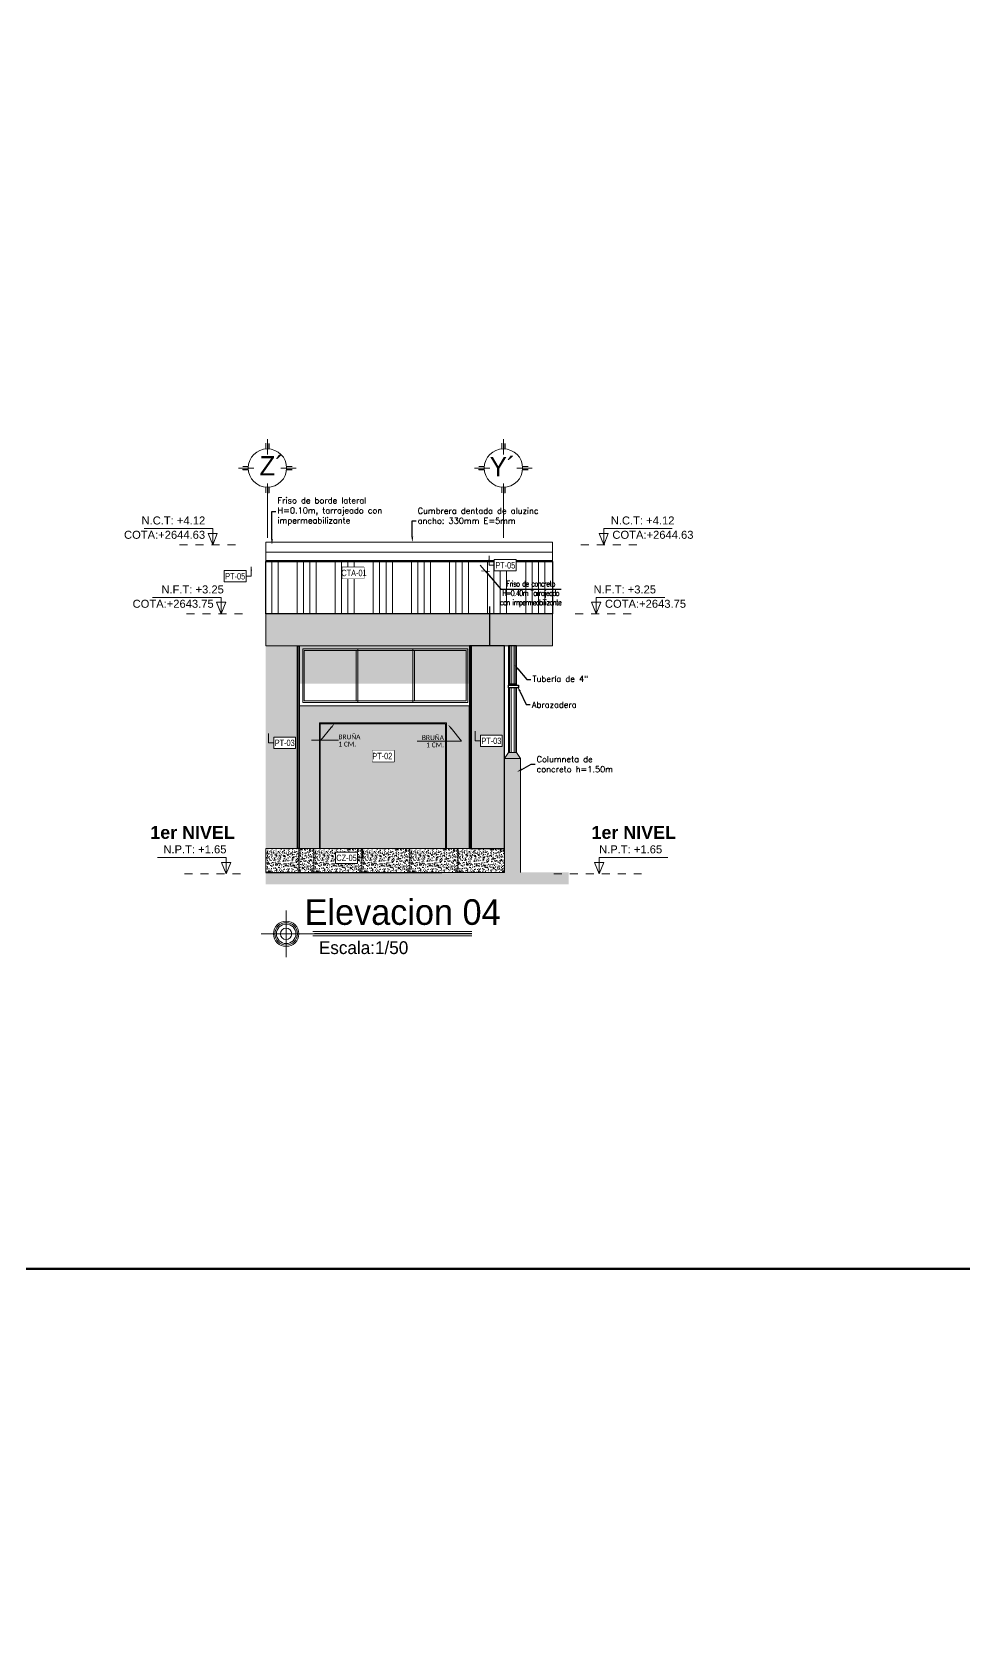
# Model space of a CAD drawing. Header units: millimetres. Extents: x -3570 to 5754, y -12788176 to 1214.
# Drawn here: x 3392.56 to 3404.21, y 1165.24 to 1185.33 of the extents above; entities that cross this region are included whole.
import ezdxf
from ezdxf import colors
from ezdxf.entities.mleader import LeaderData, LeaderLine
from ezdxf.enums import TextEntityAlignment as Align
from ezdxf.math import Vec2, Vec3

# ---------------------------------------------------------------- set-up
doc = ezdxf.new("R2010")
doc.units = ezdxf.units.MM
for name, pattern in [('ACAD_ISO04W100', [30, 24, -3, 0, -3]), ('CONTINUA', [0]), ('HIDDEN2', [4.7625, 3.175, -1.5875]), ('TRAZOS1', [0.15, 0.1, -0.05])]:
    doc.linetypes.add(name, pattern=pattern)
for name, color, linetype, lineweight in [('.', 7, 'Continuous', 0), ('08. FALSO PISO.', 201, 'Continuous', 5), ('12. VENTANAS.', 142, 'Continuous', 15), ('15. TECHOS.', 22, 'Continuous', 5), ('16. CUMBRERA.', 204, 'Continuous', 13), ('42. CONTRA ZOCALO ELEVACION', 144, 'Continuous', 9), ('46. HATCH.', 7, 'Continuous', 0), ('49. EJES.', 152, 'Continuous', 5), ('55. INDICADORES - TEXTO (SOLO MÓDULOS).', 45, 'Continuous', 5), ('66. COLUMNAS Y VIGAS (OTROS) EN ELEVACIÓN.', 252, 'Continuous', 5), ('AREAS VERDES', 84, 'Continuous', 13), ('COTAS', 7, 'Continuous', 0), ('lineas delgadas', 252, 'Continuous', 5), ('LINEAS ELEVACIONES', 252, 'Continuous', 0), ('PROYECCION', 1, 'HIDDEN2', 9), ('SGE_COTAS-01', 1, 'Continuous', 9), ('SGE_TEXTO-CHICOS-03', 3, 'Continuous', 9), ('Texto', 7, 'Continuous', 5), ('TEXTO 2', 54, 'Continuous', 9), ('TEXTOS', 2, 'Continuous', 20), ('TEXTOS-CHICOS-03', 3, 'Continuous', 5), ('TEXTOS-MEDIANOS-04', 4, 'Continuous', 35)]:
    doc.layers.add(name, color=color, linetype=linetype, lineweight=lineweight)
doc.layers.add('8.HACH', color=7, linetype='Continuous', lineweight=0, true_color=0x51594d)
doc.layers.add('X-TEXT', color=7, linetype='Continuous')
doc.styles.add('A-1', font='swissl.ttf', dxfattribs={"height": 0.07})
doc.styles.add('ESC 1-50 C', font='arial.ttf', dxfattribs={"height": 0.075})
doc.styles.add('HUECA', font='swissbo.ttf')
doc.styles.add('nemi', font='GOTHIC.TTF')
doc.styles.add('Pristina_ParCons', font='PRISTINA.TTF')
doc.styles.add('R80-50', font='romans.shx', dxfattribs={"width": 1.3, "height": 0.08})
doc.styles.add('ROMANS', font='romans.shx')
doc.styles.add('SIMPLEX 50', font='simplex.shx', dxfattribs={"width": 0.6, "height": 0.08})
doc.styles.get("Standard").update_dxf_attribs({"font": 'arial.ttf'})
doc.styles.add('TEXTOS 20', font='ARIALN.TTF', dxfattribs={"height": 0.08})
doc.dimstyles.new('1-50', dxfattribs={"dimtxt": 0.15, "dimasz": 0.07, "dimexe": 0.08, "dimexo": 0, "dimgap": 0.02, "dimtad": 1, "dimtoh": 1, "dimzin": 4, "dimdsep": 46, "dimtxsty": 'R80-50', "dimblk1": 'TICK1', "dimblk2": 'TICK1', "dimsah": 1, "dimcen": 0.09, "dimclrt": 3, "dimaunit": 1, "dimadec": 0, "dimazin": 0, "dimtfac": 1, "dimtix": 1, "dimtmove": 1, "dimatfit": 1, "dimldrblk": 'TICK1', "dimfxl": 0.6, "dimfxlon": 1, "dimtolj": 1, "dimtzin": 0, "dimarcsym": 0})
doc.dimstyles.new('ESC G 1.50', dxfattribs={"dimtxt": 0.08, "dimasz": 0.08, "dimexe": 0.08, "dimexo": 0.05, "dimgap": 0.02, "dimtad": 2, "dimtih": 1, "dimtoh": 1, "dimzin": 1, "dimdsep": 46, "dimtxsty": 'SIMPLEX 50', "dimblk": 'ARCHTICK', "dimcen": 0, "dimdle": 0.06, "dimclrd": 256, "dimclre": 256, "dimclrt": 256, "dimadec": 0, "dimazin": 0, "dimtfac": 1, "dimtix": 1, "dimtmove": 2, "dimatfit": 3, "dimfxl": 0.5, "dimfxlon": 1, "dimlwd": -1, "dimlwe": -1, "dimarcsym": 0})

# ---------------------------------------------------------------- blocks, each defined once
blk = doc.blocks.new('ETIQUETA 01')
at = {"layer": 'TEXTO 2', "ltscale": 0.01}
blk.add_lwpolyline([(-0.136, 0.132), (0.136, 0.132), (0.136, -0.01), (-0.136, -0.01)], close=True, dxfattribs=at)
at = {"ltscale": 0.01}
blk.add_wipeout([(-0.136, -0.01), (-0.136, 0.132), (0.136, 0.132), (0.136, -0.01)], dxfattribs=at).dxf.layer = 'TEXTO 2'
at = {"layer": 'X-TEXT', "style": 'TEXTOS 20'}
blk.add_attdef('ITEM', text='', height=0.08, dxfattribs=at).set_placement((0, 0.061), align=Align.MIDDLE_CENTER)
blk = doc.blocks.new('*U320')
at = {"layer": '46. HATCH.', "true_color": 0xe5e5e6}
h = blk.add_hatch(color=254, dxfattribs=at)
h.dxf.hatch_style = 1
h.paths.add_polyline_path([(0, 0), (0, 2.083), (0, 1.783), (-2.124, 1.783), (-2.124, 0), (-1.874, 0), (-1.874, 1.568), (-0.287, 1.568), (-0.287, 0)])
h = blk.add_hatch(color=254, dxfattribs=at)
h.dxf.hatch_style = 1
h.paths.add_polyline_path([(-1.864, 0), (-0.297, 0), (-0.297, 1.558), (-1.864, 1.558)])
at = {"layer": '66. COLUMNAS Y VIGAS (OTROS) EN ELEVACIÓN.'}
for points in [[(0, 0), (0, 2.083), (0, 2.083), (0, 1.783), (-2.124, 1.783), (-2.124, 0), (-1.874, 0), (-1.874, 1.568), (-0.287, 1.568), (-0.287, 0)], [(-1.864, 0), (-0.297, 0), (-0.297, 1.558), (-1.864, 1.558)]]:
    blk.add_lwpolyline(points, close=True, dxfattribs=at)
at = {"layer": '55. INDICADORES - TEXTO (SOLO MÓDULOS).'}
ref = blk.add_blockref('ETIQUETA 01', (-1.077, 1.094), dxfattribs=at)
ref.add_attrib('ITEM', 'PT-02', dxfattribs={"layer": 'X-TEXT', "height": 0.08, "style": 'TEXTOS 20'}).set_placement((-1.089, 1.155), align=Align.MIDDLE_CENTER)
blk = doc.blocks.new('eje')
at = {"layer": '49. EJES.', "ltscale": 0.01}
for p, q in [((-0.019, 1.004), (-0.019, 1.076)), ((0, 0.933), (0, 1.125)), ((-0.168, 0.765), (-0.36, 0.765)), ((-0.239, 0.745), (-0.311, 0.745)), ((0.168, 0.765), (0.36, 0.765)), ((0.239, 0.784), (0.311, 0.784)), ((0, 0.573), (0, 0.445)), ((0.019, 0.525), (0.019, 0.453))]:
    blk.add_line(p, q, dxfattribs=at)
at = {"layer": '49. EJES.'}
blk.add_line((0, 0.445), (0, -0.105), dxfattribs=at)
at = {"layer": '49. EJES.', "ltscale": 0.01, "const_width": 0.0144}
for points in [[(-0.019, 1.004), (-0.019, 1.076)], [(0.019, 1.004), (0.019, 1.076)], [(-0.239, 0.784), (-0.311, 0.784)], [(-0.239, 0.745), (-0.311, 0.745)], [(0.239, 0.784), (0.311, 0.784)], [(0.239, 0.745), (0.311, 0.745)], [(-0.019, 0.525), (-0.019, 0.453)], [(0.019, 0.525), (0.019, 0.453)]]:
    blk.add_lwpolyline(points, dxfattribs=at)
at = {"layer": '49. EJES.', "ltscale": 0.01}
blk.add_circle((0, 0.765), 0.24, dxfattribs=at)
blk = doc.blocks.new('*U321')
at = {"layer": '42. CONTRA ZOCALO ELEVACION', "true_color": 0x636466}
h = blk.add_hatch(dxfattribs=at)
h.set_pattern_fill('AR-CONC', color=251, scale=0.0004, angle=540, style=0)
h.set_pattern_definition([(230, (-7108.53286, -1140.12338), (-0.0728738676, 0.0063756342), [0.00762, -0.08382]), (175, (-7108.53286, -1140.12338), (0.0140973686, -0.0764227381), [0.006096, -0.0670562337]), (280.4514447, (-7108.538935, -1140.12285), (-0.05877649884, -0.07004710076), [0.0064760035, -0.07123609784]), (226.1842, (-7108.53286, -1140.1437), (-0.1084316164, 0.0168169312), [0.01143, -0.12573]), (276.6355576, (-7108.5419, -1140.1423), (-0.0949616536, -0.0989704498), [0.0097140093, -0.1068542433]), (171.1841512, (-7108.53286, -1140.1437), (-0.0949616536, -0.0989704498), [0.0091439868, -0.1005838928]), (201, (-7108.54302, -1140.13862), (-0.0606457565, 0.04090607927), [0.00762, -0.08382]), (146, (-7108.54302, -1140.13862), (-0.02472081134, -0.07367518645), [0.006096, -0.067056]), (251.451445, (-7108.548076, -1140.13521), (-0.0853665677, -0.03276910755), [0.0064760035, -0.07123597504]), (217.5, (-7108.532862, -1140.12338), (-0.0012354413, -0.03382201555), [0, -0.0662432, 0, -0.068072, 0, -0.06731]), (187.5, (-7108.532862, -1140.12338), (-0.026727865, -0.04007222993), [0, -0.0388112, 0, -0.0647192, 0, -0.025654]), (147.5, (-7108.510206, -1140.12338), (-0.05423623807, 0.0022914976), [0, -0.0254, 0, -0.079248, 0, -0.105156]), (137.5, (-7108.500046, -1140.12338), (-0.05925167255, -0.0101705964), [0, -0.03302, 0, -0.0526288, 0, -0.074676])])
h.paths.add_polyline_path([(0, 0.3), (0.6, 0.3), (0.6, 0), (0, 0)])
h = blk.add_hatch(dxfattribs=at)
h.set_pattern_fill('AR-CONC', color=251, scale=0.0004, angle=540, style=0)
h.set_pattern_definition([(230, (-7107.93286, -1140.12338), (-0.0728738676, 0.0063756342), [0.00762, -0.08382]), (175, (-7107.93286, -1140.12338), (0.0140973686, -0.0764227381), [0.006096, -0.0670562337]), (280.4514447, (-7107.938935, -1140.12285), (-0.05877649884, -0.07004710076), [0.0064760035, -0.07123609784]), (226.1842, (-7107.93286, -1140.1437), (-0.1084316164, 0.0168169312), [0.01143, -0.12573]), (276.6355576, (-7107.9419, -1140.1423), (-0.0949616536, -0.0989704498), [0.0097140093, -0.1068542433]), (171.1841512, (-7107.93286, -1140.1437), (-0.0949616536, -0.0989704498), [0.0091439868, -0.1005838928]), (201, (-7107.94302, -1140.13862), (-0.0606457565, 0.04090607927), [0.00762, -0.08382]), (146, (-7107.94302, -1140.13862), (-0.02472081134, -0.07367518645), [0.006096, -0.067056]), (251.451445, (-7107.948076, -1140.13521), (-0.0853665677, -0.03276910755), [0.0064760035, -0.07123597504]), (217.5, (-7107.932862, -1140.12338), (-0.0012354413, -0.03382201555), [0, -0.0662432, 0, -0.068072, 0, -0.06731]), (187.5, (-7107.932862, -1140.12338), (-0.026727865, -0.04007222993), [0, -0.0388112, 0, -0.0647192, 0, -0.025654]), (147.5, (-7107.910206, -1140.12338), (-0.05423623807, 0.0022914976), [0, -0.0254, 0, -0.079248, 0, -0.105156]), (137.5, (-7107.900046, -1140.12338), (-0.05925167255, -0.0101705964), [0, -0.03302, 0, -0.0526288, 0, -0.074676])])
h.paths.add_polyline_path([(0.6, 0.3), (1.2, 0.3), (1.2, 0), (0.6, 0)])
h = blk.add_hatch(dxfattribs=at)
h.set_pattern_fill('AR-CONC', color=251, scale=0.0004, angle=540, style=0)
h.set_pattern_definition([(230, (-7107.33286, -1140.12338), (-0.0728738676, 0.0063756342), [0.00762, -0.08382]), (175, (-7107.33286, -1140.12338), (0.0140973686, -0.0764227381), [0.006096, -0.0670562337]), (280.4514447, (-7107.338935, -1140.12285), (-0.05877649884, -0.07004710076), [0.0064760035, -0.07123609784]), (226.1842, (-7107.33286, -1140.1437), (-0.1084316164, 0.0168169312), [0.01143, -0.12573]), (276.6355576, (-7107.3419, -1140.1423), (-0.0949616536, -0.0989704498), [0.0097140093, -0.1068542433]), (171.1841512, (-7107.33286, -1140.1437), (-0.0949616536, -0.0989704498), [0.0091439868, -0.1005838928]), (201, (-7107.34302, -1140.13862), (-0.0606457565, 0.04090607927), [0.00762, -0.08382]), (146, (-7107.34302, -1140.13862), (-0.02472081134, -0.07367518645), [0.006096, -0.067056]), (251.451445, (-7107.348076, -1140.13521), (-0.0853665677, -0.03276910755), [0.0064760035, -0.07123597504]), (217.5, (-7107.332862, -1140.12338), (-0.0012354413, -0.03382201555), [0, -0.0662432, 0, -0.068072, 0, -0.06731]), (187.5, (-7107.332862, -1140.12338), (-0.026727865, -0.04007222993), [0, -0.0388112, 0, -0.0647192, 0, -0.025654]), (147.5, (-7107.310206, -1140.12338), (-0.05423623807, 0.0022914976), [0, -0.0254, 0, -0.079248, 0, -0.105156]), (137.5, (-7107.300046, -1140.12338), (-0.05925167255, -0.0101705964), [0, -0.03302, 0, -0.0526288, 0, -0.074676])])
h.paths.add_polyline_path([(1.2, 0.3), (1.8, 0.3), (1.8, 0), (1.2, 0)])
h = blk.add_hatch(dxfattribs=at)
h.set_pattern_fill('AR-CONC', color=251, scale=0.0004, angle=540, style=0)
h.set_pattern_definition([(230, (-7106.73286, -1140.12338), (-0.0728738676, 0.0063756342), [0.00762, -0.08382]), (175, (-7106.73286, -1140.12338), (0.0140973686, -0.0764227381), [0.006096, -0.0670562337]), (280.4514447, (-7106.738935, -1140.12285), (-0.05877649884, -0.07004710076), [0.0064760035, -0.07123609784]), (226.1842, (-7106.73286, -1140.1437), (-0.1084316164, 0.0168169312), [0.01143, -0.12573]), (276.6355576, (-7106.7419, -1140.1423), (-0.0949616536, -0.0989704498), [0.0097140093, -0.1068542433]), (171.1841512, (-7106.73286, -1140.1437), (-0.0949616536, -0.0989704498), [0.0091439868, -0.1005838928]), (201, (-7106.74302, -1140.13862), (-0.0606457565, 0.04090607927), [0.00762, -0.08382]), (146, (-7106.74302, -1140.13862), (-0.02472081134, -0.07367518645), [0.006096, -0.067056]), (251.451445, (-7106.748076, -1140.13521), (-0.0853665677, -0.03276910755), [0.0064760035, -0.07123597504]), (217.5, (-7106.732862, -1140.12338), (-0.0012354413, -0.03382201555), [0, -0.0662432, 0, -0.068072, 0, -0.06731]), (187.5, (-7106.732862, -1140.12338), (-0.026727865, -0.04007222993), [0, -0.0388112, 0, -0.0647192, 0, -0.025654]), (147.5, (-7106.710206, -1140.12338), (-0.05423623807, 0.0022914976), [0, -0.0254, 0, -0.079248, 0, -0.105156]), (137.5, (-7106.700046, -1140.12338), (-0.05925167255, -0.0101705964), [0, -0.03302, 0, -0.0526288, 0, -0.074676])])
h.paths.add_polyline_path([(1.8, 0.3), (2.4, 0.3), (2.4, 0), (1.8, 0)])
h = blk.add_hatch(dxfattribs=at)
h.set_pattern_fill('AR-CONC', color=251, scale=0.0004, angle=540, style=0)
h.set_pattern_definition([(230, (-7106.147524, -1140.12338), (-0.0728738676, 0.0063756342), [0.00762, -0.08382]), (175, (-7106.147524, -1140.12338), (0.0140973686, -0.0764227381), [0.006096, -0.0670562337]), (280.4514447, (-7106.1536, -1140.12285), (-0.05877649884, -0.07004710076), [0.0064760035, -0.07123609784]), (226.1842, (-7106.14752, -1140.1437), (-0.1084316164, 0.0168169312), [0.01143, -0.12573]), (276.6355576, (-7106.15656, -1140.1423), (-0.0949616536, -0.0989704498), [0.0097140093, -0.1068542433]), (171.1841512, (-7106.14752, -1140.1437), (-0.0949616536, -0.0989704498), [0.0091439868, -0.1005838928]), (201, (-7106.157684, -1140.13862), (-0.0606457565, 0.04090607927), [0.00762, -0.08382]), (146, (-7106.157684, -1140.13862), (-0.02472081134, -0.07367518645), [0.006096, -0.067056]), (251.451445, (-7106.16274, -1140.13521), (-0.0853665677, -0.03276910755), [0.0064760035, -0.07123597504]), (217.5, (-7106.147524, -1140.12338), (-0.0012354413, -0.03382201555), [0, -0.0662432, 0, -0.068072, 0, -0.06731]), (187.5, (-7106.147524, -1140.12338), (-0.026727865, -0.04007222993), [0, -0.0388112, 0, -0.0647192, 0, -0.025654]), (147.5, (-7106.124867, -1140.12338), (-0.05423623807, 0.0022914976), [0, -0.0254, 0, -0.079248, 0, -0.105156]), (137.5, (-7106.114707, -1140.12338), (-0.05925167255, -0.0101705964), [0, -0.03302, 0, -0.0526288, 0, -0.074676])])
h.paths.add_polyline_path([(2.4, 0.3), (2.985, 0.3), (2.985, 0), (2.4, 0)])
at = {"layer": '42. CONTRA ZOCALO ELEVACION'}
for points in [[(0, 0.3), (0.6, 0.3), (0.6, 0), (0, 0)], [(0.6, 0.3), (1.2, 0.3), (1.2, 0), (0.6, 0)], [(1.2, 0.3), (1.8, 0.3), (1.8, 0), (1.2, 0)], [(1.8, 0.3), (2.4, 0.3), (2.4, 0), (1.8, 0)], [(2.4, 0.3), (2.985, 0.3), (2.985, 0), (2.4, 0)]]:
    blk.add_lwpolyline(points, close=True, dxfattribs=at)
blk = doc.blocks.new('TICK1')
at = {"layer": 'COTAS', "ltscale": 0.5}
blk.add_line((-1, 0), (1, 0), dxfattribs=at)
at = {"layer": 'COTAS', "color": 4, "ltscale": 0.5}
blk.add_line((-0.35, -0.35), (0.35, 0.35), dxfattribs=at)
blk = doc.blocks.new('_ArchTick')
at = {"color": 0, "linetype": 'Continuous', "const_width": 0.15}
blk.add_lwpolyline([(-0.5, -0.5), (0.5, 0.5)], dxfattribs=at)
blk = doc.blocks.new('*U306')
blk.add_wipeout([(-0.391, -0.159), (-0.391, -0.301), (-0.118, -0.301), (-0.118, -0.159)]).dxf.layer = '55. INDICADORES - TEXTO (SOLO MÓDULOS).'
at = {"layer": '55. INDICADORES - TEXTO (SOLO MÓDULOS).'}
blk.add_lwpolyline([(-0.391, -0.301), (-0.118, -0.301), (-0.118, -0.159), (-0.391, -0.159)], close=True, dxfattribs=at)
at = {"layer": '55. INDICADORES - TEXTO (SOLO MÓDULOS).', "style": 'TEXTOS 20'}
blk.add_attdef('ITEM', text='', height=0.08, dxfattribs=at).set_placement((-0.255, -0.23), align=Align.MIDDLE_CENTER)
at = {"layer": '55. INDICADORES - TEXTO (SOLO MÓDULOS).'}
blk.add_leader([(-0.053, -0.111), (-0.053, -0.23), (-0.118, -0.23)], dimstyle='ESC G 1.50', override={"dimasz": 0.05}, dxfattribs=at)

msp = doc.modelspace()

# ---------------------------------------------------------------- hatches: boundary and pattern name
at = {"layer": '.', "linetype": 'CONTINUA', "true_color": 0xc7c8ca, "transparency": 33554687}
h = msp.add_hatch(color=9, dxfattribs=at)
h.dxf.hatch_style = 1
h.paths.add_polyline_path([(3398.516, 1176.328), (3398.616, 1176.328), (3398.666, 1176.253), (3398.466, 1176.253)])
h.paths.add_polyline_path([(3398.466, 1176.253), (3398.666, 1176.253), (3398.666, 1174.812), (3398.466, 1174.812)])
at = {"layer": '08. FALSO PISO.', "true_color": 0x636466}
h = msp.add_hatch(color=251, dxfattribs=at)
h.dxf.hatch_style = 1
h.paths.add_polyline_path([(3395.48, 1174.828), (3395.48, 1174.678), (3399.265, 1174.678), (3399.265, 1174.828)])
at = {"layer": '16. CUMBRERA.'}
h = msp.add_hatch(color=256, dxfattribs=at)
h.dxf.hatch_style = 1
h.paths.add_polyline_path([(3395.481, 1178.726), (3399.066, 1178.726), (3399.066, 1178.714), (3395.481, 1178.714)])
at = {"layer": '46. HATCH.', "ltscale": 20, "true_color": 0x105689, "transparency": 33554590}
h = msp.add_hatch(dxfattribs=at)
h.set_pattern_fill('ANSI34', color=146, scale=0.025, angle=45)
h.set_pattern_definition([(90, (7.82926, -122.58274), (-0.47625, 1e-16), []), (90, (7.90863, -122.50336), (-0.47625, 1e-16), []), (90, (7.988, -122.424), (-0.47625, 1e-16), []), (90, (8.0674, -122.3446), (-0.47625, 1e-16), [])])
h.paths.add_polyline_path([(3395.481, 1178.714), (3399.066, 1178.714), (3399.066, 1178.062), (3395.481, 1178.062)])
at = {"layer": '8.HACH', "lineweight": 30, "true_color": 0x000000, "transparency": 33554534}
h = msp.add_hatch(color=18, dxfattribs=at)
h.dxf.hatch_style = 1
h.paths.add_polyline_path([(3398.516, 1177.662), (3398.516, 1177.186), (3398.616, 1177.186), (3398.616, 1177.662)])
at = {"layer": 'AREAS VERDES'}
h = msp.add_hatch(color=5, dxfattribs=at)
h.dxf.hatch_style = 1
h.paths.add_polyline_path([(3399.066, 1177.662), (3395.48, 1177.662), (3395.48, 1178.062), (3399.066, 1178.062)])

# ---------------------------------------------------------------- linework, layer by layer
at = {"color": 252, "true_color": 0x939598, "elevation": -99722446.662}
msp.add_lwpolyline([(3395.481, 1178.714), (3399.066, 1178.714), (3399.066, 1178.062), (3395.481, 1178.062)], close=True, dxfattribs=at)
at = {"color": 146, "linetype": 'CONTINUA', "true_color": 0x105689, "elevation": -99722446.662}
msp.add_lwpolyline([(3398.278, 1178.153), (3398.278, 1177.662)], dxfattribs=at)
at = {"color": 251, "true_color": 0x636466, "elevation": -99722446.662}
msp.add_lwpolyline([(3398.516, 1177.662), (3398.516, 1177.186), (3398.616, 1177.186), (3398.616, 1177.662), (3398.516, 1177.662)], dxfattribs=at)
at = {"color": 251, "linetype": 'CONTINUA', "true_color": 0x636466, "elevation": -99722446.662}
msp.add_lwpolyline([(3398.516, 1177.17), (3398.639, 1177.17), (3398.639, 1177.136), (3398.516, 1177.136)], close=True, dxfattribs=at)
msp.add_lwpolyline([(3395.48, 1174.828), (3397.68, 1174.828)], dxfattribs=at)
at = {"layer": '12. VENTANAS.'}
for p, q in [((3395.962, 1177.602, -99722446.662), (3396.715, 1177.602, -99722446.662)), ((3396.715, 1177.602, -99722446.662), (3397.469, 1177.602, -99722446.662))]:
    msp.add_line(p, q, dxfattribs=at)
at = {"layer": '15. TECHOS.', "elevation": -99722446.662}
msp.add_lwpolyline([(3399.066, 1177.662), (3395.48, 1177.662), (3395.48, 1178.062), (3399.066, 1178.062)], close=True, dxfattribs=at)
at = {"layer": '16. CUMBRERA.'}
for p, q in [((3399.066, 1178.829, -99722446.662), (3395.481, 1178.829, -99722446.662)), ((3395.481, 1178.829, -99722446.662), (3395.481, 1178.726, -99722446.662)), ((3395.481, 1178.726, -99722446.662), (3399.066, 1178.726, -99722446.662)), ((3399.066, 1178.726, -99722446.662), (3399.066, 1178.829, -99722446.662))]:
    msp.add_line(p, q, dxfattribs=at)
at = {"layer": '16. CUMBRERA.', "elevation": -99722446.662}
for points in [[(3395.481, 1178.955), (3399.066, 1178.955), (3399.066, 1178.829), (3395.481, 1178.829)], [(3395.481, 1178.726), (3399.066, 1178.726), (3399.066, 1178.714), (3395.481, 1178.714)]]:
    msp.add_lwpolyline(points, close=True, dxfattribs=at)
at = {"layer": 'lineas delgadas'}
for p, q in [((3397.83, 1177.662, -99722446.662), (3398.258, 1177.662, -99722446.662)), ((3398.516, 1177.17, -99722446.662), (3398.516, 1177.662, -99722446.662)), ((3398.526, 1177.662, -99722446.662), (3398.526, 1177.17, -99722446.662)), ((3398.546, 1177.17, -99722446.662), (3398.546, 1177.662, -99722446.662)), ((3398.586, 1177.662, -99722446.662), (3398.586, 1177.17, -99722446.662)), ((3398.606, 1177.17, -99722446.662), (3398.606, 1177.662, -99722446.662)), ((3398.616, 1177.662, -99722446.662), (3398.616, 1177.17, -99722446.662))]:
    msp.add_line(p, q, dxfattribs=at)
at = {"layer": 'lineas delgadas', "elevation": -99722446.662}
for points in [[(3398.516, 1176.328), (3398.516, 1177.136)], [(3398.526, 1177.136), (3398.526, 1176.328)], [(3398.546, 1176.328), (3398.546, 1177.136)], [(3398.586, 1177.136), (3398.586, 1176.328)], [(3398.606, 1176.328), (3398.606, 1177.136)], [(3398.616, 1177.136), (3398.616, 1176.328)]]:
    msp.add_lwpolyline(points, dxfattribs=at)
at = {"layer": 'LINEAS ELEVACIONES', "elevation": -99722446.662}
for points in [[(3393.959, 1179.125), (3394.817, 1179.125), (3394.817, 1178.924), (3394.759, 1179.066), (3394.875, 1179.066), (3394.817, 1178.924)], [(3400.562, 1179.125), (3399.704, 1179.125), (3399.704, 1178.924), (3399.762, 1179.066), (3399.646, 1179.066), (3399.704, 1178.924)], [(3394.066, 1178.263), (3394.924, 1178.263), (3394.924, 1178.062), (3394.866, 1178.204), (3394.981, 1178.204), (3394.924, 1178.062)], [(3400.469, 1178.263), (3399.611, 1178.263), (3399.611, 1178.062), (3399.669, 1178.204), (3399.553, 1178.204), (3399.611, 1178.062)], [(3394.129, 1175.013), (3394.987, 1175.013), (3394.987, 1174.812), (3394.929, 1174.954), (3395.045, 1174.954), (3394.987, 1174.812)], [(3400.506, 1175.013), (3399.648, 1175.013), (3399.648, 1174.812), (3399.706, 1174.954), (3399.591, 1174.954), (3399.648, 1174.812)]]:
    msp.add_lwpolyline(points, dxfattribs=at)
at = {"layer": 'LINEAS ELEVACIONES', "elevation": -99722446.662, "flags": 128}
for points in [[(3398.666, 1176.253), (3398.616, 1176.328), (3398.516, 1176.328), (3398.466, 1176.253)], [(3398.666, 1174.828), (3398.666, 1176.253), (3398.466, 1176.253), (3398.466, 1174.828)]]:
    msp.add_lwpolyline(points, dxfattribs=at)
at = {"layer": 'PROYECCION', "linetype": 'TRAZOS1'}
for p, q in [((3395.103, 1178.924, -99722446.662), (3394.346, 1178.924, -99722446.662)), ((3399.418, 1178.924, -99722446.662), (3400.175, 1178.924, -99722446.662)), ((3395.189, 1178.062, -99722446.662), (3394.389, 1178.062, -99722446.662)), ((3399.346, 1178.062, -99722446.662), (3400.145, 1178.062, -99722446.662)), ((3394.466, 1174.812, -99722446.662), (3395.201, 1174.812, -99722446.662)), ((3399.082, 1174.812, -99722446.662), (3400.177, 1174.812, -99722446.662))]:
    msp.add_line(p, q, dxfattribs=at)
at = {"layer": 'Texto', "color": 7, "linetype": 'Continuous', "lineweight": 5}
for p, q in [((3395.735, 1173.769, -99722446.662), (3395.735, 1174.352, -99722446.662)), ((3395.423, 1174.061, -99722446.662), (3398.057, 1174.061, -99722446.662)), ((3396.069, 1174.092, -99722446.662), (3398.056, 1174.092, -99722446.662)), ((3396.069, 1174.034, -99722446.662), (3398.056, 1174.034, -99722446.662))]:
    msp.add_line(p, q, dxfattribs=at)
at = {"layer": 'Texto', "color": 7}
msp.add_line((3396.09, 1174.063, -99722446.662), (3398.057, 1174.063, -99722446.662), dxfattribs=at)
at = {"layer": 'Texto', "color": 7, "linetype": 'Continuous', "lineweight": 5}
for radius in [0.159, 0.122]:
    msp.add_circle((3395.735, 1174.061, -99722446.662), radius, dxfattribs=at)
at = {"layer": 'Texto', "color": 7, "linetype": 'Continuous'}
msp.add_circle((3395.735, 1174.061, -99722446.662), 0.0703, dxfattribs=at)
at = {"layer": 'Texto', "color": 7}
msp.add_arc((3395.735, 1174.061, -99722446.662), 0.141, 90.0005, 89.8703, dxfattribs=at)

# ---------------------------------------------------------------- block references
at = {"layer": '66. COLUMNAS Y VIGAS (OTROS) EN ELEVACIÓN.', "color": 7}
msp.add_blockref('*U320', (3398.026, 1175.128, -99722446.662), dxfattribs=at)
at = {"layer": 'TEXTOS', "linetype": 'ACAD_ISO04W100'}
for p in [(3395.501, 1179.117, -99722446.662), (3398.451, 1179.117, -99722446.662)]:
    msp.add_blockref('eje', p, dxfattribs=at)

# ---------------------------------------------------------------- texts
at = {"layer": 'SGE_TEXTO-CHICOS-03', "insert": (3398.791, 1178.144, -99722446.662), "char_height": 0.07, "width": 0.82962, "attachment_point": 8, "style": 'ROMANS'}
msp.add_mtext('{\\W0.8;\\T0.8;Friso de concreto H=0.40m Tarrajeado con impermeabilizante}', dxfattribs=at)
at = {"layer": 'Texto', "color": 7, "style": 'Pristina_ParCons'}
for s, height, p in [('Elevacion 04', 0.31995, (3395.966, 1174.173, -99722446.662)), ('Escala:1/50', 0.15998, (3396.144, 1173.808, -99722446.662))]:
    msp.add_text(s, height=height, dxfattribs=at).set_placement(p)
at = {"layer": 'TEXTOS-CHICOS-03', "ltscale": 0.01, "style": 'nemi'}
for s, p in [('Z´', (3395.403, 1179.791, -99722446.662)), ('Y´', (3398.28, 1179.779, -99722446.662))]:
    msp.add_text(s, height=0.24, dxfattribs=at).set_placement(p)
at = {"layer": 'TEXTOS-CHICOS-03', "style": 'A-1'}
for s, p in [('N.C.T: +4.12', (3393.928, 1179.227, -99722446.662)), ('N.C.T: +4.12', (3399.793, 1179.227, -99722446.662)), ('COTA:+2644.63', (3393.709, 1179.048, -99722446.662)), ('COTA:+2644.63', (3399.813, 1179.048, -99722446.662)), ('COTA:+2643.75', (3393.816, 1178.186, -99722446.662)), ('N.F.T: +3.25', (3394.176, 1178.365, -99722446.662)), ('N.F.T: +3.25', (3399.578, 1178.365, -99722446.662)), ('COTA:+2643.75', (3399.72, 1178.186, -99722446.662)), ('N.P.T: +1.65', (3394.201, 1175.117, -99722446.662)), ('N.P.T: +1.65', (3399.647, 1175.117, -99722446.662))]:
    msp.add_text(s, height=0.1, dxfattribs=at).set_placement(p, align=Align.MIDDLE_LEFT)
at = {"layer": 'TEXTOS-MEDIANOS-04', "style": 'HUECA'}
for p in [(3394.037, 1175.248, -99722446.662), (3399.552, 1175.248, -99722446.662)]:
    msp.add_text('1er NIVEL', height=0.16, dxfattribs=at).set_placement(p)

# ---------------------------------------------------------------- leaders
at = {"layer": 'SGE_COTAS-01', "lineweight": 5}
msp.add_leader([(3398.226, 1178.594, -99722446.662), (3398.42, 1178.368, -99722446.662), (3399.172, 1178.368, -99722446.662)], dimstyle='1-50', override={"dimasz": 0.1, "dimse1": 1}, dxfattribs=at)
at = {"layer": 'SGE_TEXTO-CHICOS-03'}
ml = msp.add_multileader_mtext('Standard', dxfattribs=at)
ml.set_content('{\\Fromans|c0;Friso de borde lateral H=0.10m, tarrajeado con impermeabilizante }', color=256, style='ESC 1-50 C')
ml.set_leader_properties()
ml.build(insert=Vec2(0, 0))
ml.multileader.update_dxf_attribs({"text_left_attachment_type": 2, "text_right_attachment_type": 2, "dogleg_length": 0.1, "arrow_head_size": 0.07})
ctx = ml.context
ctx.base_point, ctx.char_height, ctx.arrow_head_size, ctx.landing_gap_size, ctx.plane_origin = Vec3(3395.608, 1179.34, -199444893.323), 0.075, 0.07, 0.02, Vec3(3395.844, 1179.195, -199444893.323)
ctx.left_attachment, ctx.right_attachment = 2, 2
notes = []
notes.append((ctx, [(1, (1, 1, 0), (3395.558, 1179.34, -199444893.323), (1, 0), 0.05, [(0, [(3395.558, 1178.924, -199444893.323)], 0, [])])]))
ctx.mtext.insert, ctx.mtext.width, ctx.mtext.defined_height, ctx.mtext.flow_direction = Vec3(3395.628, 1179.515, -199444893.323), 1.66721, 0.611, 5
ml = msp.add_multileader_mtext('Standard', dxfattribs=at)
ml.set_content('{\\Fromans|c0;Cumbrera dentada de aluzinc ancho: 330mm E=5mm }', color=256, style='ESC 1-50 C')
ml.set_leader_properties()
ml.build(insert=Vec2(0, 0))
ml.multileader.update_dxf_attribs({"text_left_attachment_type": 2, "text_right_attachment_type": 2, "dogleg_length": 0.1, "arrow_head_size": 0.07})
ctx = ml.context
ctx.base_point, ctx.char_height, ctx.arrow_head_size, ctx.landing_gap_size, ctx.plane_origin = Vec3(3397.359, 1179.224, -199444893.323), 0.075, 0.07, 0.02, Vec3(3397.608, 1179.079, -199444893.323)
ctx.left_attachment, ctx.right_attachment = 2, 2
notes.append((ctx, [(1, (1, 1, 0), (3397.309, 1179.224, -199444893.323), (1, 0), 0.05, [(0, [(3397.313, 1178.955, -199444893.323)], 0, [])])]))
ctx.mtext.insert, ctx.mtext.width, ctx.mtext.defined_height, ctx.mtext.flow_direction = Vec3(3397.379, 1179.386, -199444893.323), 1.66721, 0.611, 5
ml = msp.add_multileader_mtext('Standard', dxfattribs=at)
ml.set_content('{\\Fromans|c0;Tubería de 4"}', color=256, style='ESC 1-50 C')
ml.set_leader_properties()
ml.build(insert=Vec2(0, 0))
ml.multileader.update_dxf_attribs({"text_left_attachment_type": 2, "text_right_attachment_type": 2, "dogleg_length": 0.1, "arrow_head_size": 0.07})
ctx = ml.context
ctx.base_point, ctx.char_height, ctx.arrow_head_size, ctx.landing_gap_size, ctx.plane_origin = Vec3(3398.794, 1177.239, -199444893.323), 0.075, 0.07, 0.02, Vec3(3400.272, 1176.281, -199444893.323)
ctx.left_attachment, ctx.right_attachment = 2, 2
notes.append((ctx, [(1, (1, 1, 0), (3398.744, 1177.239, -199444893.323), (1, 0), 0.05, [(0, [(3398.586, 1177.424, -199444893.323)], 0, [])])]))
ctx.mtext.insert, ctx.mtext.rotation, ctx.mtext.width, ctx.mtext.flow_direction = Vec3(3398.814, 1177.284, -199444893.323), 6.283185, 1.17898, 5
ml = msp.add_multileader_mtext('Standard', dxfattribs=at)
ml.set_content('{\\Fromans|c0;Abrazadera }', color=256, style='ESC 1-50 C')
ml.set_leader_properties()
ml.build(insert=Vec2(0, 0))
ml.multileader.update_dxf_attribs({"text_left_attachment_type": 2, "text_right_attachment_type": 2, "dogleg_length": 0.1, "arrow_head_size": 0.07})
ctx = ml.context
ctx.base_point, ctx.char_height, ctx.arrow_head_size, ctx.landing_gap_size, ctx.plane_origin = Vec3(3398.787, 1176.925, -199444893.323), 0.075, 0.07, 0.02, Vec3(3400.077, 1175.966, -199444893.323)
ctx.left_attachment, ctx.right_attachment = 2, 2
notes.append((ctx, [(1, (1, 1, 0), (3398.737, 1176.925, -199444893.323), (1, 0), 0.05, [(0, [(3398.626, 1177.157, -199444893.323)], 0, [])])]))
ctx.mtext.insert, ctx.mtext.rotation, ctx.mtext.width, ctx.mtext.flow_direction = Vec3(3398.807, 1176.962, -199444893.323), 6.283185, 1.17898, 5
ml = msp.add_multileader_mtext('Standard', dxfattribs=at)
ml.set_content('{\\Fromans|c0;Columneta de \\Pconcreto h=1.50m}', color=256, style='ESC 1-50 C')
ml.set_leader_properties()
ml.build(insert=Vec2(0, 0))
ml.multileader.update_dxf_attribs({"text_left_attachment_type": 2, "text_right_attachment_type": 2, "dogleg_length": 0.1, "arrow_head_size": 0.07})
ctx = ml.context
ctx.base_point, ctx.char_height, ctx.arrow_head_size, ctx.landing_gap_size, ctx.plane_origin = Vec3(3398.846, 1176.18, -199444893.323), 0.075, 0.07, 0.02, Vec3(3400.136, 1175.222, -199444893.323)
ctx.left_attachment, ctx.right_attachment = 2, 2
notes.append((ctx, [(1, (1, 1, 0), (3398.796, 1176.18, -199444893.323), (1, 0), 0.05, [(0, [(3398.619, 1176.083, -199444893.323)], 0, [])])]))
ctx.mtext.insert, ctx.mtext.rotation, ctx.mtext.width, ctx.mtext.flow_direction = Vec3(3398.866, 1176.28, -199444893.323), 6.283185, 1.17898, 5
for ctx, leaders in notes:
    for number, flags, end, landing, length, lines in leaders:
        leader = LeaderData()
        leader.index, (leader.has_last_leader_line, leader.has_dogleg_vector, leader.attachment_direction) = number, flags
        leader.last_leader_point, leader.dogleg_vector, leader.dogleg_length = Vec3(end), Vec3(landing), length
        for number, points, colour, breaks in lines:
            line = LeaderLine()
            line.index, line.vertices, line.color, line.breaks = number, Vec3.list(points), colors.encode_raw_color(colour), breaks
            leader.lines.append(line)
        ctx.leaders.append(leader)

# ---------------------------------------------------------------- next in the draw order: hatches: boundary and pattern name
at = {"layer": '.', "true_color": 0xc7c8ca}
h = msp.add_hatch(color=9, dxfattribs=at)
h.dxf.hatch_style = 1
h.paths.add_polyline_path([(3395.481, 1175.128), (3395.892, 1175.128), (3395.892, 1177.662), (3395.481, 1177.662)])
h = msp.add_hatch(color=9, dxfattribs=at)
h.dxf.hatch_style = 1
h.paths.add_polyline_path([(3398.036, 1177.662), (3398.036, 1175.128), (3398.466, 1175.128), (3398.466, 1177.662)])
at = {"layer": '8.HACH', "lineweight": 30, "true_color": 0x000000, "transparency": 33554534}
h = msp.add_hatch(color=18, dxfattribs=at)
h.dxf.hatch_style = 1
h.paths.add_polyline_path([(3395.481, 1177.662), (3395.481, 1177.416), (3395.708, 1177.186), (3398.466, 1177.186), (3398.466, 1177.662)])

# ---------------------------------------------------------------- next in the draw order: linework, layer by layer
at = {"color": 252, "lineweight": 70, "true_color": 0x939598}
msp.add_lwpolyline([(3351.524, 1209.168), (3408.934, 1209.168), (3408.934, 1169.873), (3351.524, 1169.873)], close=True, dxfattribs=at)
at = {"color": 251, "linetype": 'CONTINUA', "true_color": 0x636466, "elevation": -99722446.662}
msp.add_lwpolyline([(3395.892, 1177.662), (3395.892, 1174.828)], dxfattribs=at)
at = {"color": 251, "true_color": 0x636466, "elevation": -99722446.662}
msp.add_lwpolyline([(3398.026, 1175.128), (3398.466, 1175.128), (3398.466, 1177.662), (3398.026, 1177.662)], close=True, dxfattribs=at)
at = {"layer": '12. VENTANAS.'}
for p, q in [((3395.942, 1177.157, -99722446.662), (3395.942, 1177.622, -99722446.662)), ((3395.962, 1176.972, -99722446.662), (3395.962, 1177.602, -99722446.662)), ((3396.63, 1177.622, -99722446.662), (3396.63, 1176.952, -99722446.662)), ((3397.318, 1176.952, -99722446.662), (3397.318, 1177.622, -99722446.662)), ((3396.572, 1176.952, -99722446.662), (3395.942, 1176.952, -99722446.662)), ((3396.715, 1176.972, -99722446.662), (3395.962, 1176.972, -99722446.662)), ((3397.202, 1176.952, -99722446.662), (3396.572, 1176.952, -99722446.662)), ((3397.469, 1176.972, -99722446.662), (3396.715, 1176.972, -99722446.662))]:
    msp.add_line(p, q, dxfattribs=at)
at = {"layer": '12. VENTANAS.', "elevation": -99722446.662}
for points in [[(3395.902, 1176.912), (3398.036, 1176.912), (3398.036, 1177.662), (3395.902, 1177.662)], [(3395.942, 1177.622), (3396.63, 1177.622), (3396.63, 1176.952), (3395.942, 1176.952)], [(3395.962, 1177.602), (3396.61, 1177.602), (3396.61, 1176.972), (3395.962, 1176.972)], [(3396.63, 1176.952), (3397.318, 1176.952), (3397.318, 1177.622), (3396.63, 1177.622)], [(3396.63, 1176.972), (3397.318, 1176.972), (3397.318, 1177.602), (3396.63, 1177.602)], [(3397.318, 1177.622), (3398.006, 1177.622), (3398.006, 1176.952), (3397.318, 1176.952)], [(3397.338, 1177.602), (3397.986, 1177.602), (3397.986, 1176.972), (3397.338, 1176.972)]]:
    msp.add_lwpolyline(points, close=True, dxfattribs=at)

# ---------------------------------------------------------------- next in the draw order: block references
msp.add_blockref('*U321', (3395.481, 1174.828, -99722446.662))

# ---------------------------------------------------------------- next in the draw order: leaders
at = {"layer": '55. INDICADORES - TEXTO (SOLO MÓDULOS).'}
ml = msp.add_multileader_mtext('Standard', dxfattribs=at)
ml.set_content('{\\fCalibri|b0|i0|c0|p34;BRUÑA 1 CM.}', color=256)
ml.set_leader_properties(lineweight=0)
ml.build(insert=Vec2(0, 0))
ml.multileader.update_dxf_attribs({"text_left_attachment_type": 6, "text_right_attachment_type": 6, "dogleg_length": 0.05, "arrow_head_size": 0.06})
ctx = ml.context
ctx.base_point, ctx.char_height, ctx.arrow_head_size, ctx.landing_gap_size, ctx.plane_origin = Vec3(3396.388, 1176.48, -199444893.323), 0.06, 0.06, 0, Vec3(3396.901, 1178.096, -199444893.323)
ctx.left_attachment, ctx.right_attachment = 6, 6
notes = []
notes.append((ctx, [(0, (1, 1, 0), (3396.338, 1176.48, -199444893.323), (1, 0), 0.05, [(1, [(3396.338, 1176.687, -199444893.323), (3396.168, 1176.48, -199444893.323)], 0, [])])]))
ctx.mtext.insert, ctx.mtext.width, ctx.mtext.defined_height, ctx.mtext.line_spacing_factor, ctx.mtext.line_spacing_style, ctx.mtext.flow_direction = Vec3(3396.388, 1176.552, -199444893.323), 0.33128, 0.13, 0.9, 2, 5
ml = msp.add_multileader_mtext('Standard', dxfattribs=at)
ml.set_content('{\\fCalibri|b0|i0|c0|p34;BRUÑA 1 CM.}', color=256)
ml.set_leader_properties(lineweight=0)
ml.build(insert=Vec2(0, 0))
ml.multileader.update_dxf_attribs({"text_left_attachment_type": 6, "text_right_attachment_type": 6, "dogleg_length": 0.05, "arrow_head_size": 0.06})
ctx = ml.context
ctx.base_point, ctx.char_height, ctx.arrow_head_size, ctx.landing_gap_size, ctx.plane_origin = Vec3(3397.439, 1176.47, -199444893.323), 0.06, 0.06, 0, Vec3(3397.195, 1178.086, -199444893.323)
ctx.left_attachment, ctx.right_attachment, ctx.text_align_type = 6, 6, 2
notes.append((ctx, [(0, (1, 1, 0), (3397.758, 1176.47, -199444893.323), (-1, 0), 0.05, [(1, [(3397.758, 1176.677, -199444893.323), (3397.928, 1176.47, -199444893.323)], 0, [])])]))
ctx.mtext.insert, ctx.mtext.width, ctx.mtext.defined_height, ctx.mtext.alignment, ctx.mtext.line_spacing_factor, ctx.mtext.line_spacing_style, ctx.mtext.flow_direction = Vec3(3397.708, 1176.542, -199444893.323), 0.33128, 0.13, 3, 0.9, 2, 5
for ctx, leaders in notes:
    for number, flags, end, landing, length, lines in leaders:
        leader = LeaderData()
        leader.index, (leader.has_last_leader_line, leader.has_dogleg_vector, leader.attachment_direction) = number, flags
        leader.last_leader_point, leader.dogleg_vector, leader.dogleg_length = Vec3(end), Vec3(landing), length
        for number, points, colour, breaks in lines:
            line = LeaderLine()
            line.index, line.vertices, line.color, line.breaks = number, Vec3.list(points), colors.encode_raw_color(colour), breaks
            leader.lines.append(line)
        ctx.leaders.append(leader)

# ---------------------------------------------------------------- next in the draw order: block references
ref = msp.add_blockref('*U306', (3395.353, 1178.76, -99722446.662), dxfattribs=at)
ref.add_attrib('ITEM', 'PT-05', dxfattribs={"height": 0.08, "style": 'TEXTOS 20'}).set_placement((3395.098, 1178.53, -199444893.323), align=Align.MIDDLE_CENTER)
ref = msp.add_blockref('ETIQUETA 01', (3396.572, 1178.51, -99722446.662), dxfattribs=dict(at, xscale=-1))
ref.add_attrib('ITEM', 'CTA-01', dxfattribs={"layer": 'X-TEXT', "height": 0.08, "style": 'TEXTOS 20'}).set_placement((3396.583, 1178.571, -199444309.323), align=Align.MIDDLE_CENTER)
ref = msp.add_blockref('*U306', (3398.219, 1178.897, -99722446.662), dxfattribs=dict(at, xscale=-1))
ref.add_attrib('ITEM', 'PT-05', dxfattribs={"height": 0.08, "style": 'TEXTOS 20'}).set_placement((3398.474, 1178.667, -199444893.323), align=Align.MIDDLE_CENTER)
ref = msp.add_blockref('*U306', (3395.462, 1176.677, -99722446.662), dxfattribs=dict(at, xscale=-1))
ref.add_attrib('ITEM', 'PT-03', dxfattribs={"height": 0.08, "style": 'TEXTOS 20'}).set_placement((3395.717, 1176.448, -215861898.319), align=Align.MIDDLE_CENTER)
ref = msp.add_blockref('*U306', (3398.045, 1176.703, -99722446.662), dxfattribs=dict(at, xscale=-1))
ref.add_attrib('ITEM', 'PT-03', dxfattribs={"height": 0.08, "style": 'TEXTOS 20'}).set_placement((3398.3, 1176.473, -215861898.319), align=Align.MIDDLE_CENTER)
ref = msp.add_blockref('*U306', (3396.744, 1175.24, -99722446.662), dxfattribs=at)
ref.add_attrib('ITEM', 'CZ-05', dxfattribs={"height": 0.08, "style": 'TEXTOS 20'}).set_placement((3396.49, 1175.01, -199444893.323), align=Align.MIDDLE_CENTER)

# ---------------------------------------------------------------- next in the draw order: linework, layer by layer
at = {"color": 251, "true_color": 0x636466, "elevation": -99722446.662}
for points in [[(3395.877, 1177.662), (3395.892, 1177.662), (3395.892, 1175.128), (3395.877, 1175.128)], [(3398.036, 1175.128), (3398.051, 1175.128), (3398.051, 1177.662), (3398.036, 1177.662)], [(3395.892, 1175.128), (3395.902, 1175.128), (3395.902, 1176.912), (3395.892, 1176.912)], [(3398.026, 1176.912), (3398.036, 1176.912), (3398.036, 1175.128), (3398.026, 1175.128)]]:
    msp.add_lwpolyline(points, close=True, dxfattribs=at)

doc.saveas('drawing.dxf')
